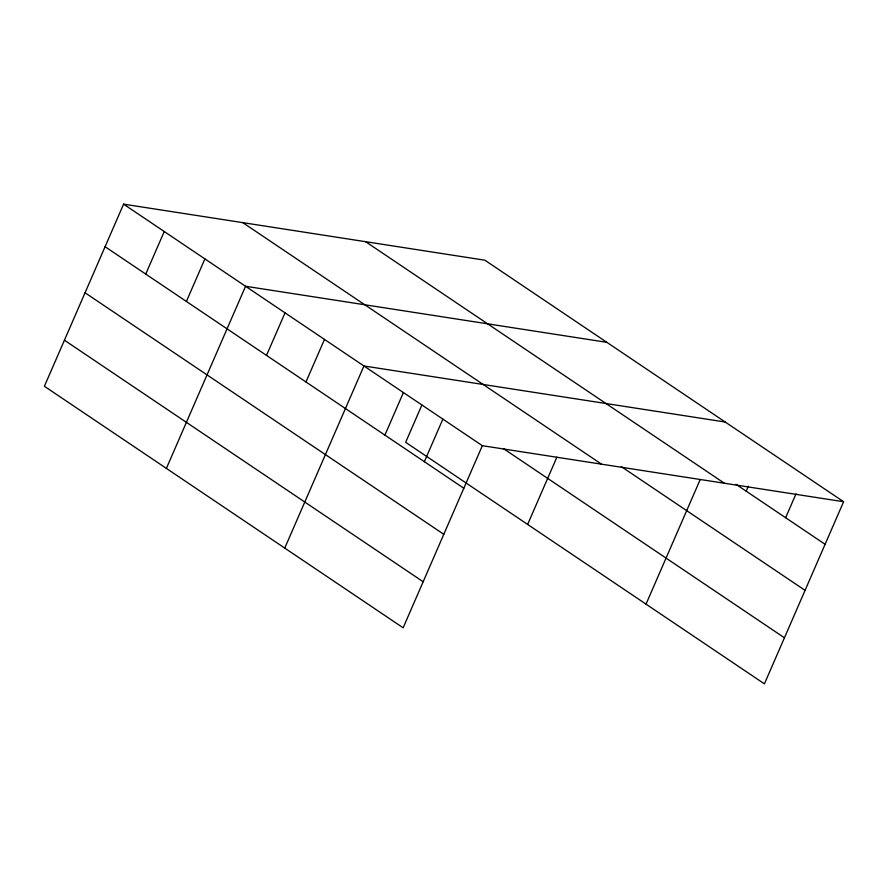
<?xml version="1.0" encoding="UTF-8"?>
<svg xmlns="http://www.w3.org/2000/svg" width="888" height="888" viewBox="0 0 888 888"><rect width="100%" height="100%" fill="white"/><g stroke="black" fill="none" stroke-linecap="round" stroke-linejoin="round"><path stroke-width="1.33" d="M843.6 501.731L484.859 260.195L123.587 204.151L44.4 386.269L403.141 627.805L482.328 445.687L843.6 501.731L764.413 683.849L405.672 442.313L421.9 404.972M145.732 274.092L164.247 231.524M186.391 301.465L204.906 258.896M166.378 468.387L245.565 286.269L606.826 342.324M266.511 355.411L285.026 312.842M305.971 381.973L324.486 339.416M284.759 548.096L363.947 365.978L725.219 422.022M384.904 435.109L403.407 392.552M424.364 461.682L442.868 419.125M527.639 524.431L556.898 457.154M646.031 604.14L700.21 479.531M746.164 491.164L748.351 486.158M785.636 517.726L795.97 493.939M736.019 484.326L825.096 544.3M365.634 241.703L724.386 483.239M621.289 466.611L805.072 590.354M242.801 222.644L601.553 464.18M503.618 448.729L784.437 637.795M123.587 204.151L482.328 445.687M105.084 246.709L463.825 488.256M85.059 292.763L443.8 534.31M64.424 340.215L423.165 581.751"/></g></svg>
